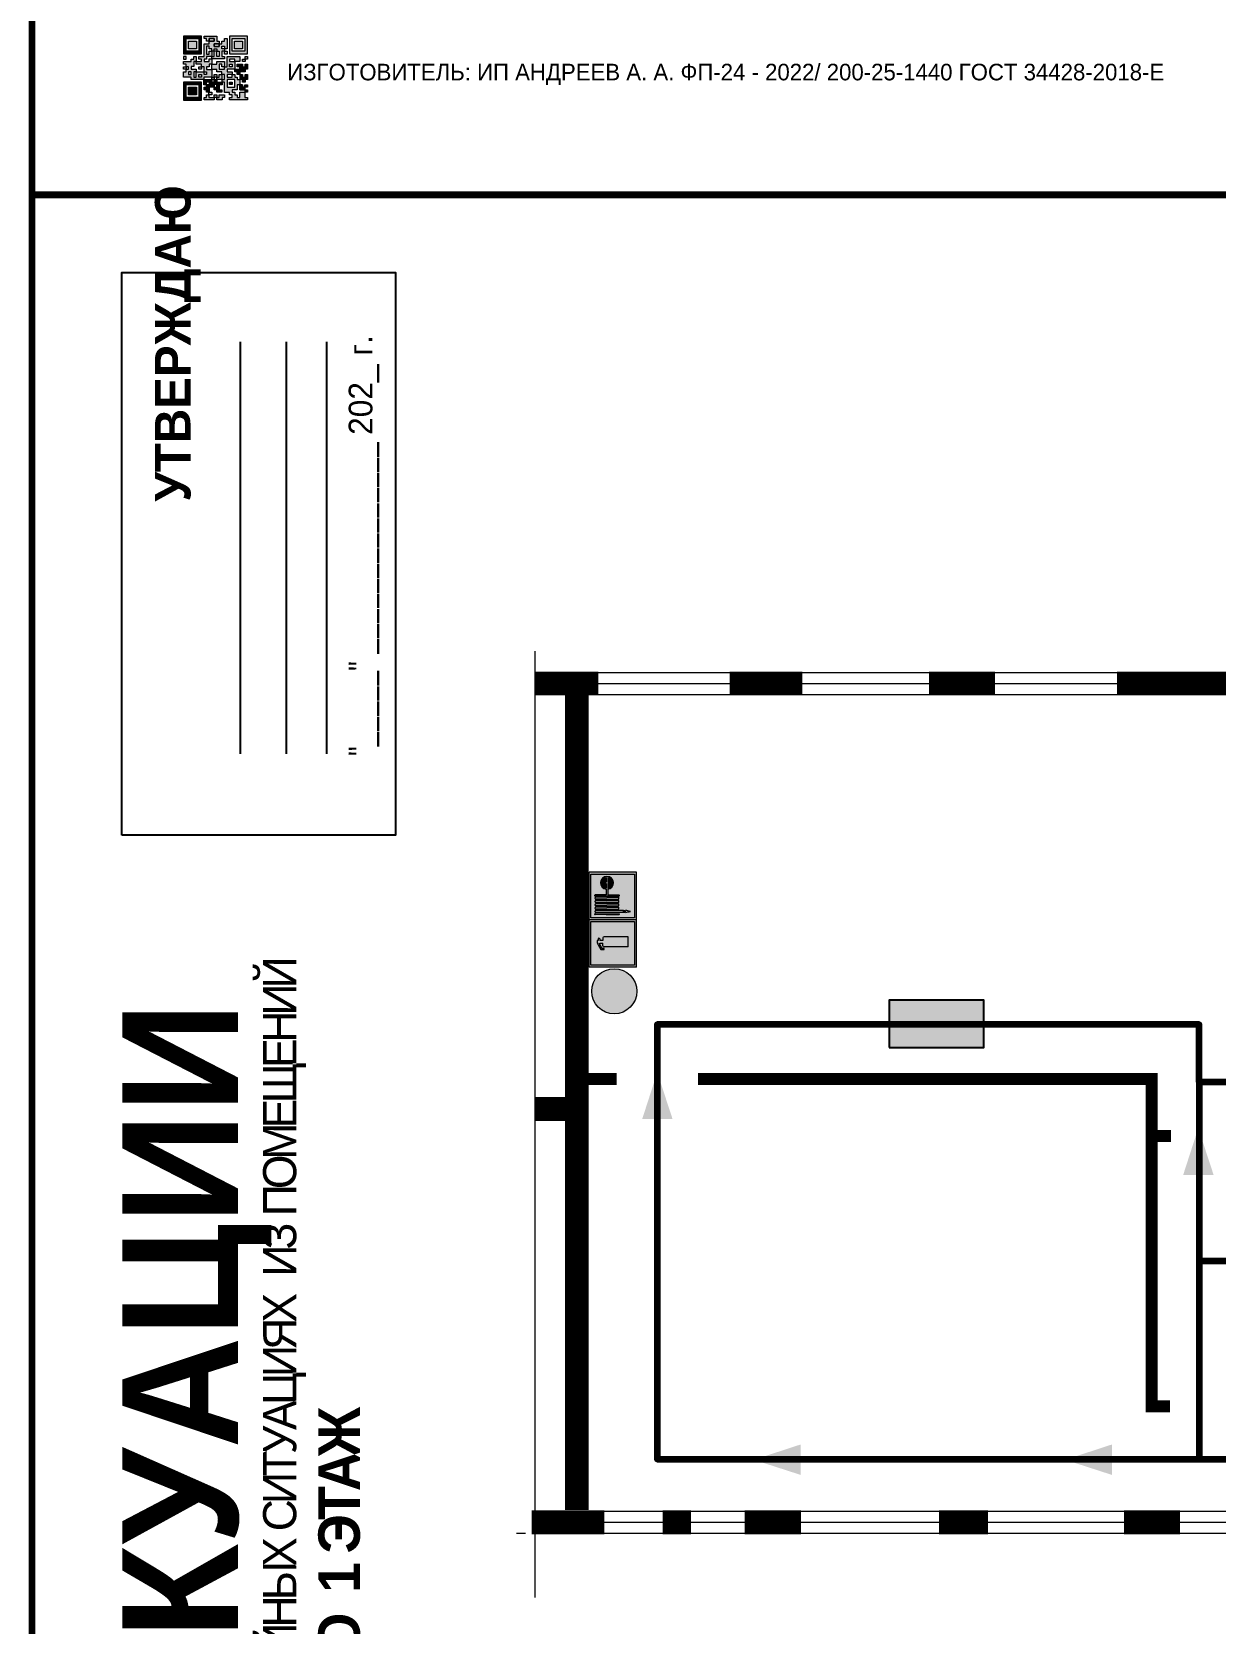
# Model space of a CAD drawing. Header units: millimetres. Extents: x 13114 to 67229, y 22859 to 38520.
# Drawn here: x 18857.9 to 19057.7, y 24824.1 to 25092.8 of the extents above; entities that cross this region are included whole.
import ezdxf

# ---------------------------------------------------------------- set-up
doc = ezdxf.new("R2010")
doc.units = ezdxf.units.MM
doc.layers.add('План_Штампы', color=7, linetype='Continuous')
doc.styles.add('обычный', font='arial.ttf')

# ---------------------------------------------------------------- blocks, each defined once
blk = doc.blocks.new('A$C32E8229D')
at = {"true_color": 0xffffff}
blk.add_hatch(color=7, dxfattribs=at).paths.add_polyline_path([(0, 0), (0, -8), (16, -8), (16, 0)])
h = blk.add_hatch(color=126)
h.paths.add_polyline_path([(0.2, -0.2), (15.8, -0.2), (15.8, -7.8), (0.2, -7.8)])
h.paths.add_polyline_path([(13.49, -2.05), (12.08, -2.05), (11.37, -2.63, 0.162397), (11.29, -2.84), (11.29, -3.63), (10.35, -3.63), (10.35, -4.05), (11.68, -4.05), (11.68, -3.48), (12.26, -4.28), (11.29, -5.1), (11.29, -6.78), (11.85, -6.78), (11.85, -5.44), (12.8, -4.64), (12.8, -5.94), (14.46, -5.94), (14.46, -5.39), (13.45, -5.39), (13.45, -3.97), (12.46, -2.59), (13.15, -2.59), (13.69, -3.34), (14.18, -3)], flags=16)
h.paths.add_polyline_path([(10.74, -1.82, 1), (11.8, -1.82, 1)], flags=16)
h.paths.add_polyline_path([(9.39, -3.59), (5.99, -3.59), (6.56, -3.03), (5.91, -3.03), (5.1, -3.83), (5.91, -4.64), (6.56, -4.64), (5.99, -4.09), (9.39, -4.09)], flags=16)
h.paths.add_polyline_path([(4.29, -1.08), (1.72, -1.08), (1.72, -6.6), (4.29, -6.6)], flags=16)
at = {"color": 126}
blk.add_lwpolyline([(16, -8), (0, -8), (0, 0), (16, 0)], close=True, dxfattribs=at)
blk = doc.blocks.new('A$C3AD82952')
at = {"true_color": 0xf5f5ff}
h = blk.add_hatch(color=7, dxfattribs=at)
h.dxf.hatch_style = 1
h.paths.add_polyline_path([(8.21, 8.73, 0.414214), (7.89, 9.05), (7.22, 9.05), (7.22, 9.92), (7.59, 9.92, 1), (7.57, 10.36), (7.22, 10.36), (7.22, 10.6), (6.43, 10.6), (6.43, 10.36), (6.01, 10.36), (4.74, 9.59), (4.74, 8.69), (4.98, 8.73), (4.98, 9.26), (6.12, 9.91), (6.43, 9.91), (6.43, 9.05), (5.76, 9.05, 0.414214), (5.44, 8.73), (5.44, 2.2), (8.21, 2.2)], flags=0)
h.paths.add_polyline_path([(12.8, 12.8), (0, 12.8), (0, 0), (12.8, 0)])
h.paths.add_polyline_path([(0.51, 12.29), (12.29, 12.29), (12.29, 0.51), (0.51, 0.51)], flags=16)
h.paths.add_polyline_path([(4.74, 9.59), (6.01, 10.36), (6.43, 10.36), (6.43, 10.6), (7.22, 10.6), (7.22, 10.36), (7.59, 10.36, -0.94586), (7.59, 9.92), (7.22, 9.92), (7.22, 9.05), (7.89, 9.05, -0.414214), (8.21, 8.73), (8.21, 2.2), (5.44, 2.2), (5.44, 8.73, -0.414214), (5.76, 9.05), (6.43, 9.05), (6.43, 9.91), (6.12, 9.91), (4.98, 9.26), (4.98, 8.73), (4.74, 8.69)], flags=0)
h = blk.add_hatch(color=242)
h.dxf.hatch_style = 1
h.paths.add_polyline_path([(12.29, 12.29), (0.51, 12.29), (0.51, 0.51), (12.29, 0.51)])
h.paths.add_polyline_path([(4.74, 8.69), (4.74, 9.59), (6.01, 10.36), (6.43, 10.36), (6.43, 10.6), (7.22, 10.6), (7.22, 10.36), (7.59, 10.36, -0.94586), (7.59, 9.92), (7.22, 9.92), (7.22, 9.05), (7.89, 9.05, -0.414214), (8.21, 8.73), (8.21, 2.2), (5.44, 2.2), (5.44, 8.73, -0.414214), (5.76, 9.05), (6.43, 9.05), (6.43, 9.91), (6.12, 9.91), (4.98, 9.26), (4.98, 8.73)], flags=16)
h = blk.add_hatch(color=7, dxfattribs=at)
h.dxf.hatch_style = 1
h.paths.add_polyline_path([(8.21, 8.73, 0.414214), (7.89, 9.05), (7.22, 9.05), (7.22, 9.92), (7.59, 9.92, 1), (7.57, 10.36), (7.22, 10.36), (7.22, 10.6), (6.43, 10.6), (6.43, 10.36), (6.01, 10.36), (4.74, 9.59), (4.74, 8.69), (4.98, 8.73), (4.98, 9.26), (6.12, 9.91), (6.43, 9.91), (6.43, 9.05), (5.76, 9.05, 0.414214), (5.44, 8.73), (5.44, 2.2), (8.21, 2.2)])
at = {"color": 242, "lineweight": 5}
for p, q in [((0, 0), (0, 12.8)), ((0, 12.8), (12.8, 12.8)), ((6.01, 10.36), (4.74, 9.59)), ((4.74, 9.59), (4.74, 8.69)), ((4.74, 8.69), (4.98, 8.73)), ((4.98, 9.26), (6.12, 9.91)), ((4.98, 8.73), (4.98, 9.26)), ((5.44, 2.2), (5.44, 8.73)), ((5.76, 9.05), (6.43, 9.05)), ((6.01, 10.36), (6.43, 10.36)), ((6.12, 9.91), (6.43, 9.91)), ((7.22, 10.6), (6.43, 10.6)), ((6.43, 10.6), (6.43, 10.36)), ((6.43, 9.91), (6.43, 9.05)), ((7.22, 10.36), (7.22, 10.6)), ((7.59, 10.36), (7.22, 10.36)), ((7.22, 9.05), (7.22, 9.92)), ((7.59, 9.92), (7.22, 9.92)), ((7.89, 9.05), (7.22, 9.05)), ((8.21, 2.2), (8.21, 8.73)), ((12.8, 0), (12.8, 12.8)), ((0, 0), (12.8, 0)), ((5.44, 2.2), (8.21, 2.2))]:
    blk.add_line(p, q, dxfattribs=at)
blk.add_lwpolyline([(0.51, 12.29), (12.29, 12.29), (12.29, 0.51), (0.51, 0.51)], close=True, dxfattribs=at)
for centre, radius, start, end in [((5.76, 8.73), 0.32, 90, 180), ((7.58, 10.14), 0.223, 273.1875, 86.8125), ((7.89, 8.73), 0.32, 0, 90)]:
    blk.add_arc(centre, radius, start, end, dxfattribs=at)
blk = doc.blocks.new('A$C37112FD5')
at = {"true_color": 0xf5f5ff}
h = blk.add_hatch(color=7, dxfattribs=at)
h.dxf.hatch_style = 1
h.paths.add_polyline_path([(12.8, -7.4), (0, -7.4), (0, -20.2), (12.8, -20.2)])
h.paths.add_polyline_path([(12.29, -7.91), (12.29, -19.69), (0.51, -19.69), (0.51, -7.91)], flags=16)
h.paths.add_polyline_path([(4.98, -9.04, -0.42597), (5.17, -9.22), (5.17, -12.25), (5.17, -15.29, -0.432244), (4.98, -15.47), (4.83, -15.47, -0.42597), (4.64, -15.29), (4.64, -12.25), (4.64, -9.22, -0.432244), (4.83, -9.04)], flags=0)
h.paths.add_polyline_path([(4.28, -9.22), (4.28, -12.25), (4.28, -15.29, -0.432244), (4.09, -15.47), (3.94, -15.47, -0.42597), (3.75, -15.29), (3.75, -12.25), (3.75, -9.22, -0.432244), (3.94, -9.04), (4.09, -9.04, -0.42597)], flags=0)
h.paths.add_polyline_path([(5.72, -9.04), (5.87, -9.04, -0.42597), (6.06, -9.22), (6.06, -12.25), (6.06, -15.29, -0.432244), (5.87, -15.47), (5.72, -15.47, -0.42597), (5.53, -15.29), (5.53, -12.25), (5.53, -9.22, -0.432244)], flags=0)
h.paths.add_polyline_path([(6.42, -8.9), (6.5, -8.9, -0.42597), (6.69, -9.08), (6.69, -12.03), (8.21, -12.03, -15.824349), (8.21, -12.47), (6.69, -12.47), (6.69, -15.42, -0.432244), (6.5, -15.6), (6.42, -15.6)], flags=0)
h.paths.add_polyline_path([(3.39, -9.22), (3.39, -12.25), (3.39, -15.29, -0.432244), (3.2, -15.47), (3.05, -15.47, -0.42597), (2.85, -15.29), (2.85, -12.25), (2.85, -9.22, -0.432244), (3.05, -9.04), (3.2, -9.04, -0.42597)], flags=0)
h.paths.add_polyline_path([(2.5, -9.22), (2.5, -16.71), (1.96, -16.71), (1.96, -9.22, -0.432244), (2.15, -9.04), (2.31, -9.04, -0.42597)], flags=0)
h.paths.add_polyline_path([(1.61, -8.9), (1.61, -15.6), (1.57, -15.6, -0.42597), (1.37, -15.42), (1.37, -12.03), (1.37, -9.09, -0.432244), (1.57, -8.9)], flags=0)
h.paths.add_polyline_path([(9.76, -10.81), (9.76, -12.03), (8.49, -12.03, -0.336371)], flags=0)
h.paths.add_polyline_path([(8.49, -12.47), (9.76, -12.47), (9.76, -13.7, -0.336371)], flags=0)
h.paths.add_polyline_path([(10.11, -10.81, -0.336371), (11.38, -12.03), (10.11, -12.03)], flags=0)
h.paths.add_polyline_path([(10.11, -12.47), (11.38, -12.47, -0.336371), (10.11, -13.7)], flags=0)
h.paths.add_polyline_path([(2.5, -16.84), (2.5, -17.05), (1.97, -17.05), (1.97, -16.84)], flags=0)
h.paths.add_polyline_path([(2.5, -17.24, -0.033778), (2.24, -18.6, -0.033778), (1.97, -17.24)], flags=0)
h = blk.add_hatch(color=242)
h.dxf.hatch_style = 1
h.paths.add_polyline_path([(12.29, -7.91), (0.51, -7.91), (0.51, -19.69), (12.29, -19.69)])
h.paths.add_polyline_path([(6.42, -15.6), (6.42, -8.9), (6.5, -8.9, -0.42597), (6.69, -9.08), (6.69, -12.03), (8.21, -12.03, -15.824349), (8.21, -12.47), (6.69, -12.47), (6.69, -15.42, -0.432244), (6.5, -15.6)], flags=16)
h.paths.add_polyline_path([(5.87, -15.47), (5.72, -15.47, -0.42597), (5.53, -15.29), (5.53, -12.25), (5.53, -9.22, -0.432244), (5.72, -9.04), (5.87, -9.04, -0.42597), (6.06, -9.22), (6.06, -12.25), (6.06, -15.29, -0.432244)], flags=16)
h.paths.add_polyline_path([(4.98, -15.47), (4.83, -15.47, -0.42597), (4.64, -15.29), (4.64, -12.25), (4.64, -9.22, -0.432244), (4.83, -9.04), (4.98, -9.04, -0.42597), (5.17, -9.22), (5.17, -12.25), (5.17, -15.29, -0.432244)], flags=16)
h.paths.add_polyline_path([(4.09, -15.47), (3.94, -15.47, -0.42597), (3.75, -15.29), (3.75, -12.25), (3.75, -9.22, -0.432244), (3.94, -9.04), (4.09, -9.04, -0.42597), (4.28, -9.22), (4.28, -12.25), (4.28, -15.29, -0.432244)], flags=16)
h.paths.add_polyline_path([(3.2, -15.47), (3.05, -15.47, -0.42597), (2.85, -15.29), (2.85, -12.25), (2.85, -9.22, -0.432244), (3.05, -9.04), (3.2, -9.04, -0.42597), (3.39, -9.22), (3.39, -12.25), (3.39, -15.29, -0.432244)], flags=16)
h.paths.add_polyline_path([(2.5, -17.05), (1.97, -17.05), (1.97, -16.84), (2.5, -16.84)], flags=16)
h.paths.add_polyline_path([(2.5, -17.24, -0.033778), (2.24, -18.6, -0.033778), (1.97, -17.24)], flags=16)
h.paths.add_polyline_path([(2.5, -16.71), (1.96, -16.71), (1.96, -9.22, -0.432244), (2.15, -9.04), (2.31, -9.04, -0.42597), (2.5, -9.22)], flags=16)
h.paths.add_polyline_path([(1.61, -15.6), (1.57, -15.6, -0.42597), (1.37, -15.42), (1.37, -12.03), (1.37, -9.09, -0.432244), (1.57, -8.9), (1.61, -8.9)], flags=16)
h.paths.add_polyline_path([(8.49, -12.47), (9.76, -12.47), (9.76, -13.7, -0.336371)], flags=0)
h.paths.add_polyline_path([(10.11, -13.7), (10.11, -12.47), (11.38, -12.47, -0.336371)], flags=0)
h.paths.add_polyline_path([(8.49, -12.03, -0.336371), (9.76, -10.81), (9.76, -12.03)], flags=0)
h.paths.add_polyline_path([(10.11, -12.03), (10.11, -10.81, -0.336371), (11.38, -12.03)], flags=0)
h = blk.add_hatch(color=7, dxfattribs=at)
h.dxf.hatch_style = 1
h.paths.add_polyline_path([(1.61, -8.9), (1.57, -8.9, 0.432244), (1.37, -9.09), (1.37, -12.03), (1.37, -15.42, 0.42597), (1.57, -15.6), (1.61, -15.6)])
h.paths.add_polyline_path([(2.5, -9.22, 0.42597), (2.31, -9.04), (2.15, -9.04, 0.432244), (1.96, -9.22), (1.96, -16.71), (2.5, -16.71)])
h.paths.add_polyline_path([(2.5, -16.84), (1.97, -16.84), (1.97, -17.05), (2.5, -17.05)])
h.paths.add_polyline_path([(2.5, -17.24), (1.97, -17.24, 0.033778), (2.24, -18.6, 0.033778)])
h.paths.add_polyline_path([(3.39, -12.25), (3.39, -9.22, 0.42597), (3.2, -9.04), (3.05, -9.04, 0.432244), (2.85, -9.22), (2.85, -12.25), (2.85, -15.29, 0.42597), (3.05, -15.47), (3.2, -15.47, 0.432244), (3.39, -15.29)])
h.paths.add_polyline_path([(4.28, -12.25), (4.28, -9.22, 0.42597), (4.09, -9.04), (3.94, -9.04, 0.432244), (3.75, -9.22), (3.75, -12.25), (3.75, -15.29, 0.42597), (3.94, -15.47), (4.09, -15.47, 0.432244), (4.28, -15.29)])
h.paths.add_polyline_path([(5.17, -12.25), (5.17, -9.22, 0.42597), (4.98, -9.04), (4.83, -9.04, 0.432244), (4.64, -9.22), (4.64, -12.25), (4.64, -15.29, 0.42597), (4.83, -15.47), (4.98, -15.47, 0.432244), (5.17, -15.29)])
h.paths.add_polyline_path([(6.06, -12.25), (6.06, -9.22, 0.42597), (5.87, -9.04), (5.72, -9.04, 0.432244), (5.53, -9.22), (5.53, -12.25), (5.53, -15.29, 0.42597), (5.72, -15.47), (5.87, -15.47, 0.432244), (6.06, -15.29)])
h.paths.add_polyline_path([(6.69, -12.47), (8.21, -12.47, 15.824349), (8.21, -12.03), (6.69, -12.03), (6.69, -9.08, 0.42597), (6.5, -8.9), (6.42, -8.9), (6.42, -15.6), (6.5, -15.6, 0.432244), (6.69, -15.42)])
h.paths.add_polyline_path([(8.49, -12.47), (9.76, -12.47), (9.76, -13.7, -0.336371)], flags=16)
h.paths.add_polyline_path([(8.49, -12.03, -0.336371), (9.76, -10.81), (9.76, -12.03)], flags=16)
h.paths.add_polyline_path([(10.11, -12.47), (11.38, -12.47, -0.336371), (10.11, -13.7)], flags=16)
h.paths.add_polyline_path([(10.11, -12.03), (10.11, -10.81, -0.336371), (11.38, -12.03)], flags=16)
h = blk.add_hatch(color=242)
h.dxf.hatch_style = 1
h.paths.add_polyline_path([(9.76, -10.81, 0.336371), (8.49, -12.03), (9.76, -12.03)])
h.paths.add_polyline_path([(10.11, -10.81), (10.11, -12.03), (11.38, -12.03, 0.336371)])
h.paths.add_polyline_path([(11.38, -12.47), (10.11, -12.47), (10.11, -13.7, 0.336371)])
h.paths.add_polyline_path([(9.76, -12.47), (8.49, -12.47, 0.336371), (9.76, -13.7)])
at = {"color": 242, "lineweight": 5}
for p, q in [((0, -20.2), (0, -7.4)), ((0, -7.4), (12.8, -7.4)), ((12.8, -20.2), (12.8, -7.4)), ((1.37, -12.03), (1.37, -9.08)), ((1.37, -12.03), (1.37, -15.42)), ((1.57, -8.9), (1.61, -8.9)), ((1.61, -8.9), (1.61, -15.6)), ((1.96, -16.71), (1.96, -9.22)), ((2.15, -9.04), (2.31, -9.04)), ((2.5, -16.71), (2.5, -9.22)), ((2.85, -12.25), (2.85, -9.22)), ((2.85, -12.25), (2.85, -15.29)), ((3.05, -9.04), (3.2, -9.04)), ((3.39, -12.25), (3.39, -9.22)), ((3.39, -12.25), (3.39, -15.29)), ((3.75, -12.25), (3.75, -9.22)), ((3.75, -12.25), (3.75, -15.29)), ((3.94, -9.04), (4.09, -9.04)), ((4.28, -12.25), (4.28, -9.22)), ((4.28, -12.25), (4.28, -15.29)), ((4.64, -12.25), (4.64, -9.22)), ((4.64, -12.25), (4.64, -15.29)), ((4.83, -9.04), (4.98, -9.04)), ((5.17, -12.25), (5.17, -9.22)), ((5.17, -12.25), (5.17, -15.29)), ((5.53, -12.25), (5.53, -9.22)), ((5.53, -12.25), (5.53, -15.29)), ((5.72, -9.04), (5.87, -9.04)), ((6.06, -12.25), (6.06, -9.22)), ((6.06, -12.25), (6.06, -15.29)), ((6.42, -8.9), (6.42, -15.6)), ((6.5, -8.9), (6.42, -8.9)), ((6.69, -12.03), (6.69, -9.08)), ((8.21, -12.03), (6.69, -12.03)), ((8.21, -12.47), (6.69, -12.47)), ((6.69, -12.47), (6.69, -15.42)), ((9.76, -12.03), (8.49, -12.03)), ((9.76, -12.47), (8.49, -12.47)), ((9.76, -10.81), (9.76, -12.03)), ((9.76, -12.47), (9.76, -13.7)), ((10.11, -10.81), (10.11, -12.03)), ((11.38, -12.03), (10.11, -12.03)), ((11.38, -12.47), (10.11, -12.47)), ((10.11, -12.47), (10.11, -13.7)), ((1.57, -15.6), (1.61, -15.6)), ((1.96, -16.71), (2.5, -16.71)), ((1.97, -16.84), (2.5, -16.84)), ((1.97, -17.05), (1.97, -16.84)), ((2.5, -17.05), (1.97, -17.05)), ((2.5, -16.84), (2.5, -17.05)), ((3.05, -15.47), (3.2, -15.47)), ((3.94, -15.47), (4.09, -15.47)), ((4.83, -15.47), (4.98, -15.47)), ((5.72, -15.47), (5.87, -15.47)), ((6.42, -15.6), (6.5, -15.6)), ((0, -20.2), (12.8, -20.2)), ((1.97, -17.24), (2.5, -17.24))]:
    blk.add_line(p, q, dxfattribs=at)
blk.add_lwpolyline([(0.51, -7.91), (12.29, -7.91), (12.29, -19.69), (0.51, -19.69)], close=True, dxfattribs=at)
for centre, radius, start, end in [((1.56, -9.09), 0.182, 87.1027, 180.6071), ((2.15, -9.22), 0.182, 87.1027, 180.6071), ((2.32, -9.22), 0.182, 359.3929, 92.8973), ((3.04, -9.22), 0.182, 87.1027, 180.6071), ((3.21, -9.22), 0.182, 359.3929, 92.8973), ((3.93, -9.22), 0.182, 87.1027, 180.6071), ((4.1, -9.22), 0.182, 359.3929, 92.8973), ((4.82, -9.22), 0.182, 87.1027, 180.6071), ((4.99, -9.22), 0.182, 359.3929, 92.8973), ((5.71, -9.22), 0.182, 87.1027, 180.6071), ((5.88, -9.22), 0.182, 359.3929, 92.8973), ((6.51, -9.09), 0.182, 359.3929, 92.8973), ((9.93, -12.25), 1.74, 187.2319, 172.7681), ((9.93, -12.25), 1.46, 96.9927, 171.3585), ((9.93, -12.25), 1.46, 188.6415, 263.0073), ((9.93, -12.25), 1.46, 8.6415, 83.0073), ((9.93, -12.25), 1.46, 276.9927, 351.3585), ((1.56, -15.42), 0.182, 179.3929, 272.8973), ((3.04, -15.29), 0.182, 179.3929, 272.8973), ((3.21, -15.29), 0.182, 267.1027, 0.6071), ((3.93, -15.29), 0.182, 179.3929, 272.8973), ((4.1, -15.29), 0.182, 267.1027, 0.6071), ((4.82, -15.29), 0.182, 179.3929, 272.8973), ((4.99, -15.29), 0.182, 267.1027, 0.6071), ((5.71, -15.29), 0.182, 179.3929, 272.8973), ((5.88, -15.29), 0.182, 267.1027, 0.6071), ((6.51, -15.42), 0.182, 267.1027, 0.6071), ((12.17, -15.98), 10.27, 187.041, 194.7793), ((-7.7, -15.98), 10.27, 345.2207, 352.959)]:
    blk.add_arc(centre, radius, start, end, dxfattribs=at)
blk = doc.blocks.new('A$C7B8C2D5B')
at = {"lineweight": 0}
h = blk.add_hatch(color=5, dxfattribs=at)
h.dxf.hatch_style = 1
h.paths.add_polyline_path([(1.4, -3.02, 1), (-2.11, -3.02, 1)])
at = {"color": 5, "lineweight": 0}
blk.add_circle((-0.36, -3.02), 1.75, dxfattribs=at)
blk = doc.blocks.new('QR')
at = {"lineweight": 0}
h = blk.add_hatch(color=256, dxfattribs=at)
h.dxf.hatch_style = 1
h.paths.add_polyline_path([(9241.16, 2687.38), (9242.01, 2687.38), (9242.01, 2687.83), (9241.59, 2687.83), (9241.59, 2688.68), (9239.45, 2688.68), (9239.45, 2688.25), (9239.86, 2688.25), (9239.86, 2687.83), (9240.29, 2687.83), (9240.29, 2688.25), (9241.16, 2688.25), (9241.16, 2687.83), (9240.29, 2687.83), (9240.29, 2687.38), (9239.45, 2687.38), (9239.45, 2685.22), (9238.57, 2685.22), (9238.57, 2684.8), (9239.02, 2684.8), (9239.02, 2684.37), (9238.13, 2684.37), (9238.13, 2683.92), (9239.02, 2683.92), (9239.02, 2683.5), (9239.44, 2683.5), (9239.44, 2682.64), (9239.87, 2682.64), (9239.87, 2682.18), (9239.44, 2682.18), (9239.44, 2682.64), (9238.13, 2682.64), (9238.13, 2681.76), (9237.71, 2681.76), (9237.71, 2682.64), (9238.13, 2682.64), (9238.13, 2683.07), (9237.27, 2683.07), (9237.27, 2683.51), (9237.71, 2683.51), (9237.71, 2684.37), (9238.13, 2684.37), (9238.13, 2685.22), (9237.71, 2685.22), (9237.71, 2684.8), (9237.28, 2684.8), (9237.28, 2684.38), (9235.98, 2684.38), (9235.98, 2683.92), (9236.4, 2683.92), (9236.4, 2683.49), (9236.84, 2683.49), (9236.84, 2683.07), (9236.4, 2683.07), (9236.4, 2682.64), (9235.98, 2682.64), (9235.98, 2681.76), (9237.29, 2681.76), (9237.29, 2681.33), (9239.43, 2681.33), (9239.43, 2681.76), (9240.74, 2681.76), (9240.74, 2683.05), (9239.87, 2683.05), (9239.87, 2683.5), (9240.29, 2683.5), (9240.29, 2683.91), (9240.74, 2683.91), (9240.74, 2684.81), (9240.29, 2684.81), (9240.29, 2684.79), (9240.29, 2684.37), (9239.45, 2684.37), (9239.45, 2684.8), (9239.87, 2684.8), (9239.87, 2685.21), (9240.74, 2685.21), (9240.74, 2686.1), (9240.29, 2686.1), (9240.29, 2685.64), (9239.86, 2685.64), (9239.86, 2686.95), (9240.29, 2686.95), (9240.29, 2686.52), (9240.74, 2686.52), (9240.74, 2686.1), (9241.16, 2686.1), (9241.16, 2686.53), (9241.59, 2686.53), (9241.59, 2686.1), (9242.02, 2686.1), (9242.02, 2685.21), (9241.59, 2685.21), (9241.59, 2686.1), (9241.16, 2686.1), (9241.16, 2685.21), (9240.74, 2685.21), (9240.74, 2684.81), (9242.89, 2684.81), (9242.89, 2685.22), (9242.47, 2685.22), (9242.47, 2686.11), (9242.89, 2686.11), (9242.89, 2686.52), (9242.46, 2686.52), (9242.46, 2686.95), (9242.89, 2686.95), (9242.89, 2686.52), (9243.32, 2686.52), (9243.32, 2688.26), (9242.9, 2688.26), (9242.9, 2687.83), (9242.47, 2687.83), (9242.47, 2687.38), (9242.01, 2687.38), (9242.01, 2686.94), (9241.16, 2686.94)])
h.paths.add_polyline_path([(9239.02, 2682.18), (9239.02, 2681.76), (9238.54, 2681.76), (9238.54, 2682.18)], flags=16)
h.paths.add_polyline_path([(9237.27, 2682.65), (9237.27, 2682.19), (9236.83, 2682.19), (9236.83, 2682.65)], flags=16)
h = blk.add_hatch(color=256, dxfattribs=at)
h.dxf.hatch_style = 1
h.paths.add_polyline_path([(9238.15, 2687.83), (9236.83, 2687.83), (9236.83, 2686.52), (9238.15, 2686.52)], flags=0)
h.paths.add_polyline_path([(9239.01, 2685.65), (9239.01, 2688.68), (9235.98, 2688.68), (9235.98, 2685.65)])
h.paths.add_polyline_path([(9236.41, 2686.1), (9236.41, 2688.26), (9238.56, 2688.26), (9238.56, 2686.1)], flags=16)
h.paths.add_polyline_path([(9236.83, 2686.52), (9236.83, 2687.83), (9238.15, 2687.83), (9238.15, 2686.52)], flags=0)
h = blk.add_hatch(color=256, dxfattribs=at)
h.dxf.hatch_style = 1
h.paths.add_polyline_path([(9238.15, 2686.52), (9238.15, 2687.83), (9236.83, 2687.83), (9236.83, 2686.52)])
h.paths.add_polyline_path([(9245.91, 2686.52), (9245.91, 2687.83), (9244.59, 2687.83), (9244.59, 2686.52)], flags=0)
h.paths.add_polyline_path([(9246.77, 2685.65), (9246.77, 2688.68), (9243.74, 2688.68), (9243.74, 2685.65)])
h.paths.add_polyline_path([(9244.17, 2686.1), (9244.17, 2688.26), (9246.32, 2688.26), (9246.32, 2686.1)], flags=16)
h.paths.add_polyline_path([(9244.59, 2686.52), (9244.59, 2687.83), (9245.91, 2687.83), (9245.91, 2686.52)], flags=0)
h = blk.add_hatch(color=256, dxfattribs=at)
h.dxf.hatch_style = 1
h.paths.add_polyline_path([(9240.75, 2681.76), (9240.75, 2681.35), (9241.17, 2681.35), (9241.17, 2681.76)])
h.paths.add_polyline_path([(9241.6, 2682.18), (9241.17, 2682.18), (9241.17, 2681.76), (9241.6, 2681.76)])
h.paths.add_polyline_path([(9242.47, 2681.34), (9242.47, 2682.19), (9242.02, 2682.19), (9242.02, 2681.76), (9241.6, 2681.76), (9241.6, 2681.34)])
h.paths.add_polyline_path([(9239.87, 2678.3), (9239.44, 2678.3), (9239.44, 2677.89), (9241.17, 2677.89), (9241.17, 2678.3), (9240.28, 2678.3), (9240.28, 2678.73), (9239.87, 2678.73)])
h.paths.add_polyline_path([(9240.75, 2678.73), (9240.75, 2679.19), (9240.28, 2679.19), (9240.28, 2678.73)])
h.paths.add_polyline_path([(9241.6, 2678.73), (9241.17, 2678.73), (9241.17, 2678.3), (9241.6, 2678.3)])
h.paths.add_polyline_path([(9242.02, 2678.3), (9241.6, 2678.3), (9241.6, 2677.89), (9242.48, 2677.89), (9242.48, 2678.31), (9242.9, 2678.31), (9242.9, 2678.73), (9242.02, 2678.73)])
h.paths.add_polyline_path([(9246.36, 2684.37), (9246.36, 2684.79), (9245.93, 2684.79), (9245.93, 2684.37)])
h.paths.add_polyline_path([(9246.78, 2685.2), (9246.36, 2685.2), (9246.36, 2684.79), (9246.78, 2684.79)])
h.paths.add_polyline_path([(9245.91, 2687.83), (9244.59, 2687.83), (9244.59, 2686.52), (9245.91, 2686.52)])
h = blk.add_hatch(color=256, dxfattribs=at)
h.dxf.hatch_style = 1
h.paths.add_polyline_path([(9243.32, 2686.11), (9242.89, 2686.11), (9242.89, 2685.64), (9243.32, 2685.64)])
h.paths.add_polyline_path([(9239.02, 2683.07), (9239.02, 2683.5), (9238.56, 2683.5), (9238.56, 2683.07)])
h.paths.add_polyline_path([(9236.4, 2684.8), (9236.4, 2685.22), (9235.98, 2685.22), (9235.98, 2684.8)])
h.paths.add_polyline_path([(9236.4, 2683.07), (9236.4, 2683.49), (9235.98, 2683.49), (9235.98, 2683.07)])
h = blk.add_hatch(color=256, dxfattribs=at)
h.dxf.hatch_style = 1
h.paths.add_polyline_path([(9243.32, 2682.64), (9243.32, 2683.07), (9244.62, 2683.07), (9244.62, 2684.37), (9243.74, 2684.37), (9243.74, 2684.8), (9244.62, 2684.8), (9244.62, 2684.37), (9245.48, 2684.37), (9245.48, 2685.22), (9243.32, 2685.22), (9243.32, 2683.5), (9242.89, 2683.5), (9242.89, 2683.06), (9242.01, 2683.06), (9242.01, 2683.91), (9242.47, 2683.91), (9242.47, 2683.5), (9242.89, 2683.5), (9242.89, 2684.38), (9241.59, 2684.38), (9241.59, 2683.91), (9240.74, 2683.91), (9240.74, 2683.05), (9241.59, 2683.05), (9241.59, 2682.64), (9242.47, 2682.64), (9242.47, 2682.19), (9242.91, 2682.19), (9242.91, 2681.34), (9242.48, 2681.34), (9242.48, 2680.91), (9242.91, 2680.91), (9242.91, 2679.17), (9243.75, 2679.17), (9243.75, 2678.73), (9244.2, 2678.73), (9244.2, 2678.3), (9243.75, 2678.3), (9243.75, 2677.88), (9246.78, 2677.88), (9246.78, 2678.3), (9246.35, 2678.3), (9246.35, 2679.19), (9245.48, 2679.19), (9245.48, 2678.31), (9245.05, 2678.31), (9245.05, 2678.73), (9244.62, 2678.73), (9244.62, 2679.19), (9244.2, 2679.19), (9244.2, 2679.61), (9245.05, 2679.61), (9245.05, 2680.46), (9245.48, 2680.46), (9245.48, 2681.34), (9245.04, 2681.34), (9245.04, 2681.76), (9244.63, 2681.76), (9244.63, 2682.19), (9244.21, 2682.19), (9244.21, 2681.76), (9243.32, 2681.76), (9243.32, 2682.19), (9244.21, 2682.19), (9244.21, 2682.64)])
h.paths.add_polyline_path([(9243.75, 2683.49), (9243.75, 2683.92), (9244.21, 2683.92), (9244.21, 2683.49)], flags=16)
h.paths.add_polyline_path([(9243.32, 2681.34), (9244.63, 2681.34), (9244.63, 2680.04), (9243.32, 2680.04)], flags=16)
h.paths.add_polyline_path([(9243.76, 2680.89), (9244.18, 2680.89), (9244.18, 2680.48), (9243.76, 2680.48)], flags=0)
h = blk.add_hatch(color=256, dxfattribs=at)
h.dxf.hatch_style = 1
h.paths.add_polyline_path([(9246.36, 2683.07), (9246.78, 2683.07), (9246.78, 2683.92), (9246.36, 2683.92), (9246.36, 2683.49), (9245.92, 2683.49), (9245.92, 2683.92), (9245.06, 2683.92), (9245.06, 2683.49), (9245.48, 2683.49), (9245.48, 2683.07), (9244.62, 2683.07), (9244.62, 2682.65), (9245.05, 2682.65), (9245.05, 2682.18), (9245.48, 2682.18), (9245.48, 2682.65), (9246.36, 2682.65)])
h.paths.add_polyline_path([(9246.78, 2682.18), (9246.36, 2682.18), (9246.36, 2681.75), (9245.92, 2681.75), (9245.92, 2682.18), (9245.48, 2682.18), (9245.48, 2681.34), (9245.48, 2681.34), (9245.94, 2681.34), (9245.94, 2680.91), (9246.36, 2680.91), (9246.36, 2681.34), (9246.78, 2681.34)])
h = blk.add_hatch(color=256, dxfattribs=at)
h.dxf.hatch_style = 1
h.paths.add_polyline_path([(9235.98, 2680.9), (9235.98, 2677.86), (9239.02, 2677.86), (9239.02, 2680.9)])
h.paths.add_polyline_path([(9238.57, 2680.48), (9238.57, 2678.32), (9236.41, 2678.32), (9236.41, 2680.48)], flags=16)
h.paths.add_polyline_path([(9238.15, 2680.05), (9238.15, 2678.74), (9236.83, 2678.74), (9236.83, 2680.05)], flags=0)
h = blk.add_hatch(color=256, dxfattribs=at)
h.dxf.hatch_style = 1
h.paths.add_polyline_path([(9238.15, 2680.05), (9236.83, 2680.05), (9236.83, 2678.74), (9238.15, 2678.74)])
h = blk.add_hatch(color=256, dxfattribs=at)
h.dxf.hatch_style = 1
h.paths.add_polyline_path([(9242.02, 2680.46), (9242.48, 2680.46), (9242.48, 2680.91), (9241.58, 2680.91), (9241.58, 2681.35), (9241.17, 2681.35), (9241.17, 2680.91), (9240.75, 2680.91), (9240.75, 2681.33), (9239.43, 2681.33), (9239.43, 2680.46), (9239.86, 2680.46), (9239.86, 2680.92), (9240.3, 2680.92), (9240.3, 2680.46), (9239.86, 2680.46), (9239.86, 2680.04), (9239.44, 2680.04), (9239.44, 2679.62), (9239.86, 2679.62), (9239.86, 2679.19), (9240.29, 2679.19), (9240.29, 2680.03), (9241.18, 2680.03), (9241.18, 2680.47), (9241.6, 2680.47), (9241.6, 2680.03), (9241.18, 2680.03), (9241.18, 2679.61), (9241.6, 2679.61), (9241.6, 2679.19), (9242.47, 2679.19), (9242.47, 2679.6), (9242.02, 2679.6)])
h = blk.add_hatch(color=256, dxfattribs=at)
h.dxf.hatch_style = 1
h.paths.add_polyline_path([(9244.18, 2680.48), (9244.18, 2680.89), (9243.76, 2680.89), (9243.76, 2680.48)])
h = blk.add_hatch(color=256, dxfattribs=at)
h.dxf.hatch_style = 1
h.paths.add_polyline_path([(9245.93, 2680.04), (9245.93, 2680.46), (9245.48, 2680.46), (9245.48, 2679.62), (9246.35, 2679.62), (9246.35, 2680.04)])
h.paths.add_polyline_path([(9246.78, 2680.04), (9246.78, 2680.46), (9246.35, 2680.46), (9246.35, 2680.04)])
h.paths.add_polyline_path([(9246.78, 2679.18), (9246.78, 2679.62), (9246.35, 2679.62), (9246.35, 2679.18)])
for points in [[(9237.71, 2685.22), (9238.13, 2685.22), (9238.13, 2684.37), (9237.71, 2684.37), (9237.71, 2683.51), (9237.27, 2683.51), (9237.27, 2683.07), (9238.13, 2683.07), (9238.13, 2682.64), (9237.71, 2682.64), (9237.71, 2681.76), (9238.13, 2681.76), (9238.13, 2682.64), (9239.44, 2682.64), (9239.44, 2683.5), (9239.02, 2683.5), (9239.02, 2683.07), (9238.56, 2683.07), (9238.56, 2683.5), (9239.02, 2683.5), (9239.02, 2683.92), (9238.13, 2683.92), (9238.13, 2684.37), (9239.02, 2684.37), (9239.02, 2684.8), (9238.57, 2684.8), (9238.57, 2685.22), (9239.45, 2685.22), (9239.45, 2687.38), (9240.29, 2687.38), (9240.29, 2687.83), (9239.86, 2687.83), (9239.86, 2688.25), (9239.45, 2688.25), (9239.45, 2688.68), (9241.59, 2688.68), (9241.59, 2687.83), (9242.01, 2687.83), (9242.01, 2687.38), (9242.47, 2687.38), (9242.47, 2687.83), (9242.9, 2687.83), (9242.9, 2688.26), (9243.32, 2688.26), (9243.32, 2686.52), (9242.89, 2686.52), (9242.89, 2686.11), (9243.32, 2686.11), (9243.32, 2685.64), (9242.89, 2685.64), (9242.89, 2686.11), (9242.47, 2686.11), (9242.47, 2685.22), (9242.89, 2685.22), (9242.89, 2684.81), (9240.74, 2684.81), (9240.74, 2683.91), (9241.59, 2683.91), (9241.59, 2684.38), (9242.89, 2684.38), (9242.89, 2683.5), (9242.47, 2683.5), (9242.47, 2683.91), (9242.01, 2683.91), (9242.01, 2683.06), (9242.89, 2683.06), (9242.89, 2683.5), (9243.32, 2683.5), (9243.32, 2685.22), (9245.48, 2685.22), (9245.48, 2684.37), (9244.62, 2684.37), (9244.62, 2683.07), (9245.48, 2683.07), (9245.48, 2683.49), (9245.06, 2683.49), (9245.06, 2683.92), (9245.92, 2683.92), (9245.92, 2683.49), (9246.36, 2683.49), (9246.36, 2683.92), (9246.78, 2683.92), (9246.78, 2683.07), (9246.36, 2683.07), (9246.36, 2682.65), (9245.48, 2682.65), (9245.48, 2682.18), (9245.92, 2682.18), (9245.92, 2681.75), (9246.36, 2681.75), (9246.36, 2682.18), (9246.78, 2682.18), (9246.78, 2681.34), (9246.36, 2681.34), (9246.36, 2680.91), (9245.94, 2680.91), (9245.94, 2681.34), (9245.48, 2681.34), (9245.48, 2680.46), (9245.93, 2680.46), (9245.93, 2680.04), (9246.35, 2680.04), (9246.35, 2680.46), (9246.78, 2680.46), (9246.78, 2680.04), (9246.78, 2680.04), (9246.35, 2680.04), (9246.35, 2679.62), (9246.78, 2679.62), (9246.78, 2679.18), (9246.35, 2679.18), (9246.35, 2678.3), (9246.78, 2678.3), (9246.78, 2677.88), (9243.75, 2677.88), (9243.75, 2678.3), (9244.2, 2678.3), (9244.2, 2678.73), (9243.75, 2678.73), (9243.75, 2679.17), (9242.91, 2679.17), (9242.91, 2680.91), (9242.48, 2680.91), (9242.48, 2680.46), (9242.02, 2680.46), (9242.02, 2679.6), (9242.47, 2679.6), (9242.47, 2679.19), (9241.6, 2679.19), (9241.6, 2679.61), (9241.18, 2679.61), (9241.18, 2680.03), (9240.29, 2680.03), (9240.29, 2679.19), (9240.75, 2679.19), (9240.75, 2678.73), (9240.28, 2678.73), (9240.28, 2678.3), (9241.17, 2678.3), (9241.17, 2678.73), (9241.6, 2678.73), (9241.6, 2678.3), (9242.02, 2678.3), (9242.02, 2678.73), (9242.9, 2678.73), (9242.9, 2678.31), (9242.48, 2678.31), (9242.48, 2677.89), (9241.6, 2677.89), (9241.6, 2678.3), (9241.17, 2678.3), (9241.17, 2677.89), (9239.44, 2677.89), (9239.44, 2678.3), (9239.87, 2678.3), (9239.87, 2678.73), (9240.28, 2678.73), (9240.28, 2679.19), (9240.29, 2679.19), (9239.86, 2679.19), (9239.86, 2679.62), (9239.44, 2679.62), (9239.44, 2680.04), (9239.86, 2680.04), (9239.86, 2680.46), (9239.43, 2680.46), (9239.43, 2681.33), (9237.29, 2681.33), (9237.29, 2681.76), (9235.98, 2681.76), (9235.98, 2682.64), (9236.4, 2682.64), (9236.4, 2683.07), (9235.98, 2683.07), (9235.98, 2683.49), (9236.4, 2683.49), (9236.4, 2683.92), (9235.98, 2683.92), (9235.98, 2684.38), (9237.28, 2684.38), (9237.28, 2684.8), (9237.71, 2684.8), (9237.71, 2685.22), (9237.92, 2685.22)], [(9240.74, 2686.1), (9240.74, 2686.52), (9240.29, 2686.52), (9240.29, 2686.95), (9239.86, 2686.95), (9239.86, 2685.64), (9240.29, 2685.64), (9240.29, 2686.1), (9240.74, 2686.1), (9240.74, 2686.52)], [(9240.74, 2685.21), (9239.87, 2685.21), (9239.87, 2684.8), (9239.45, 2684.8), (9239.45, 2684.37), (9240.29, 2684.37), (9240.29, 2684.79), (9240.29, 2684.81), (9240.74, 2684.81), (9240.74, 2685.21), (9239.87, 2685.21)], [(9244.62, 2684.37), (9244.62, 2684.8), (9243.74, 2684.8), (9243.74, 2684.37), (9244.62, 2684.37)], [(9240.74, 2683.05), (9240.74, 2681.76), (9239.43, 2681.76), (9239.43, 2681.33), (9240.75, 2681.33), (9240.75, 2681.35), (9240.75, 2680.91), (9241.17, 2680.91), (9241.17, 2681.35), (9241.58, 2681.35), (9241.58, 2680.91), (9242.48, 2680.91), (9242.48, 2681.34), (9242.91, 2681.34), (9242.91, 2682.19), (9242.47, 2682.19), (9242.47, 2682.64), (9241.59, 2682.64), (9241.59, 2683.05), (9240.74, 2683.05)], [(9240.74, 2683.91), (9240.29, 2683.91), (9240.29, 2683.5), (9239.87, 2683.5), (9239.87, 2683.05), (9240.74, 2683.05), (9240.74, 2683.91)], [(9241.6, 2681.76), (9242.02, 2681.76), (9242.02, 2682.19), (9242.47, 2682.19), (9242.47, 2681.34), (9241.6, 2681.34), (9241.6, 2681.76)], [(9244.62, 2683.07), (9243.32, 2683.07), (9243.32, 2682.64), (9244.21, 2682.64), (9244.21, 2682.19), (9243.32, 2682.19), (9243.32, 2681.76), (9244.21, 2681.76), (9244.21, 2682.19), (9244.63, 2682.19), (9244.63, 2681.76), (9245.04, 2681.76), (9245.04, 2681.34), (9245.48, 2681.34)], [(9245.48, 2682.18), (9245.05, 2682.18), (9245.05, 2682.65), (9244.62, 2682.65), (9244.62, 2683.07)], [(9245.48, 2682.18), (9245.48, 2681.34)], [(9239.86, 2680.46), (9239.86, 2680.92), (9240.3, 2680.92), (9240.3, 2680.46), (9239.86, 2680.46)], [(9245.48, 2680.46), (9245.05, 2680.46), (9245.05, 2679.61), (9244.2, 2679.61), (9244.2, 2679.19), (9244.62, 2679.19), (9244.62, 2678.73), (9245.05, 2678.73), (9245.05, 2678.31), (9245.48, 2678.31), (9245.48, 2679.19), (9246.35, 2679.19), (9246.35, 2679.07)], [(9246.35, 2679.62), (9245.48, 2679.62), (9245.48, 2680.46)], [(9245.48, 2680.46), (9245.48, 2679.62), (9246.35, 2679.62), (9246.35, 2680.04), (9245.93, 2680.04), (9245.93, 2680.46), (9245.48, 2680.46), (9245.48, 2679.62)], [(9246.35, 2679.62), (9246.35, 2679.18)]]:
    blk.add_lwpolyline(points, dxfattribs=at)
for points in [[(9235.98, 2685.65), (9239.01, 2685.65), (9239.01, 2688.68), (9235.98, 2688.68)], [(9236.41, 2688.26), (9238.56, 2688.26), (9238.56, 2686.1), (9236.41, 2686.1)], [(9236.83, 2687.83), (9238.15, 2687.83), (9238.15, 2686.52), (9236.83, 2686.52)], [(9240.29, 2687.83), (9241.16, 2687.83), (9241.16, 2688.25), (9240.29, 2688.25)], [(9240.29, 2688.25), (9241.16, 2688.25), (9241.16, 2687.83), (9240.29, 2687.83)], [(9242.01, 2687.38), (9241.16, 2687.38), (9241.16, 2686.94), (9242.01, 2686.94)], [(9241.16, 2687.38), (9242.01, 2687.38), (9242.01, 2686.94), (9241.16, 2686.94)], [(9242.89, 2686.52), (9242.46, 2686.52), (9242.46, 2686.95), (9242.89, 2686.95)], [(9243.74, 2685.65), (9246.77, 2685.65), (9246.77, 2688.68), (9243.74, 2688.68)], [(9244.17, 2688.26), (9246.32, 2688.26), (9246.32, 2686.1), (9244.17, 2686.1)], [(9244.59, 2687.83), (9245.91, 2687.83), (9245.91, 2686.52), (9244.59, 2686.52)], [(9235.98, 2684.8), (9236.4, 2684.8), (9236.4, 2685.22), (9235.98, 2685.22)], [(9241.16, 2686.1), (9240.74, 2686.1), (9240.74, 2685.21), (9241.16, 2685.21)], [(9241.16, 2686.53), (9241.59, 2686.53), (9241.59, 2686.1), (9241.16, 2686.1)], [(9241.59, 2686.1), (9242.02, 2686.1), (9242.02, 2685.21), (9241.59, 2685.21)], [(9245.93, 2684.79), (9246.36, 2684.79), (9246.36, 2684.37), (9245.93, 2684.37)], [(9246.36, 2685.2), (9246.78, 2685.2), (9246.78, 2684.79), (9246.36, 2684.79)], [(9236.4, 2683.07), (9236.84, 2683.07), (9236.84, 2683.49), (9236.4, 2683.49)], [(9236.83, 2682.19), (9237.27, 2682.19), (9237.27, 2682.65), (9236.83, 2682.65)], [(9238.54, 2682.18), (9239.02, 2682.18), (9239.02, 2681.76), (9238.54, 2681.76)], [(9239.44, 2682.64), (9239.87, 2682.64), (9239.87, 2682.18), (9239.44, 2682.18)], [(9240.75, 2681.76), (9241.17, 2681.76), (9241.17, 2681.35), (9240.75, 2681.35)], [(9241.17, 2682.18), (9241.6, 2682.18), (9241.6, 2681.76), (9241.17, 2681.76)], [(9243.75, 2683.92), (9244.21, 2683.92), (9244.21, 2683.49), (9243.75, 2683.49)], [(9235.98, 2677.86), (9239.02, 2677.86), (9239.02, 2680.9), (9235.98, 2680.9)], [(9236.41, 2680.48), (9238.57, 2680.48), (9238.57, 2678.32), (9236.41, 2678.32)], [(9236.83, 2680.05), (9238.15, 2680.05), (9238.15, 2678.74), (9236.83, 2678.74)], [(9241.18, 2680.03), (9241.6, 2680.03), (9241.6, 2680.47), (9241.18, 2680.47)], [(9243.32, 2680.04), (9244.63, 2680.04), (9244.63, 2681.34), (9243.32, 2681.34)], [(9243.76, 2680.89), (9244.18, 2680.89), (9244.18, 2680.48), (9243.76, 2680.48)]]:
    blk.add_lwpolyline(points, close=True, dxfattribs=at)

msp = doc.modelspace()

# ---------------------------------------------------------------- linework, layer by layer
at = {"color": 6, "lineweight": 100}
for points in [[(18857.94, 25065.27), (19457.94, 25065.27), (19457.94, 25460.27), (18857.94, 25460.27)], [(18857.94, 24670.27), (19457.94, 24670.27), (19457.94, 25065.27), (18857.94, 25065.27)]]:
    msp.add_lwpolyline(points, close=True, dxfattribs=at)
msp.add_lwpolyline([(18873.14, 24957.15), (18873.14, 25052.15), (18919.34, 25052.15), (18919.34, 24957.15)], close=True)
for points in [[(18893.18, 24970.9), (18893.18, 25040.43)], [(18900.94, 24970.9), (18900.94, 25040.43)], [(18907.73, 24970.9), (18907.73, 25040.43)]]:
    msp.add_lwpolyline(points)
at = {"lineweight": 0}
for points in [[(18942.87, 24988.22), (18942.87, 24828.43)], [(19247.52, 24984.59), (18942.87, 24984.59)], [(19247.14, 24982.73), (18942.87, 24982.73)], [(19247.57, 24980.87), (18942.87, 24980.87)], [(19215.05, 24842.99), (18942.87, 24842.99)], [(19215.14, 24841.14), (18942.34, 24841.14)], [(18941.27, 24839.28), (18939.79, 24839.28)], [(19216.73, 24839.28), (18942.87, 24839.28)]]:
    msp.add_lwpolyline(points, dxfattribs=at)
at = {"lineweight": 0, "const_width": 4}
for points in [[(18942.87, 24982.76), (18953.56, 24982.76)], [(18949.93, 24843.21), (18949.93, 24982.76)], [(18975.74, 24982.76), (18988.02, 24982.76)], [(19009.41, 24982.76), (19020.54, 24982.76)], [(19041.18, 24982.76), (19077.2, 24982.76)], [(18942.87, 24910.93), (18949.93, 24910.93), (18949.93, 24915.99)], [(18954.59, 24841.14), (18942.34, 24841.14)], [(18969.21, 24841.14), (18964.47, 24841.14)], [(18987.78, 24841.14), (18978.3, 24841.14)], [(19019.4, 24841.14), (19011.1, 24841.14)], [(19051.81, 24841.14), (19042.32, 24841.14)]]:
    msp.add_lwpolyline(points, dxfattribs=at)
at = {"color": 126, "lineweight": 100, "true_color": 0x008754}
for points in [[(19055.01, 24915.45), (19055.01, 24925.18), (18963.54, 24925.18), (18963.54, 24921.48)], [(18963.54, 24921.48), (18963.54, 24851.82), (19160.59, 24851.82), (19160.59, 24915.45), (19055.01, 24915.45), (19055.01, 24851.82)], [(19055.01, 24885.31), (19140.85, 24885.31)]]:
    msp.add_lwpolyline(points, dxfattribs=at)
at = {"lineweight": 100, "const_width": 2}
for points in [[(18949.93, 24915.99), (18956.7, 24915.99)], [(18970.41, 24915.99), (19047.01, 24915.99), (19047.01, 24860.74), (19050.1, 24860.74)], [(19050.27, 24906.38), (19047.01, 24906.38)]]:
    msp.add_lwpolyline(points, dxfattribs=at)
at = {"layer": 'План_Штампы', "color": 126, "true_color": 0x008754}
for points in [[(18966.12, 24909.22), (18960.99, 24909.23), (18963.54, 24917.11)], [(19057.47, 24899.79), (19052.33, 24899.81), (19054.88, 24907.69)], [(18987.75, 24854.29), (18987.73, 24849.15), (18979.85, 24851.7)], [(19040.31, 24854.29), (19040.29, 24849.15), (19032.42, 24851.7)]]:
    msp.add_solid(points, dxfattribs=at)

# ---------------------------------------------------------------- block references
at = {"color": 22, "lineweight": 100, "true_color": 0xbb1e10}
msp.add_blockref('QR', (9647.57, 22403.41), dxfattribs=at)
at = {"rotation": 90}
for name, p, xscale, yscale, zscale in [('A$C37112FD5', (18947.39, 24942.89), 0.6249984004534781, 0.6249984004534781, 0.6249984004534781), ('A$C3AD82952', (18960.01, 24934.89), 0.625, 0.625, 0.625)]:
    msp.add_blockref(name, p, dxfattribs=dict(at, xscale=xscale, yscale=yscale, zscale=zscale))
at = {"xscale": 2.177419353276491, "yscale": 2.177419353276491, "zscale": 2.177419353276491}
msp.add_blockref('A$C7B8C2D5B', (18957.06, 24937.38), dxfattribs=at)
at = {"layer": 'План_Штампы', "color": 126, "true_color": 0x008754, "xscale": -1}
msp.add_blockref('A$C32E8229D', (19018.66, 24929.33), dxfattribs=at)

# ---------------------------------------------------------------- texts
at = {"lineweight": 0, "insert": (18975.09, 25085.6), "char_height": 2.8, "width": 191.3484, "attachment_point": 5, "style": 'обычный'}
msp.add_mtext('\\pi-8.4,l8.4,t8.4;{\\fProxima Nova Rg|b0|i0|c204|p2;ИЗГОТОВИТЕЛЬ: ИП АНДРЕЕВ А. А.\\fProxima Nova Rg|b0|i0|c0|p2; \\fProxima Nova Rg|b0|i0|c204|p2;ФП-24 - 2022/ 200-25-1440 ГОСТ 34428-2018-Е\\H1.2266x; }', dxfattribs=at)
at = {"lineweight": 0, "rotation": 90, "style": 'обычный'}
for s, insert, char_height, width, attachment_point in [('\\pi-18,l18,t18;{\\fProxima Nova Rg|b1|i0|c204|p2;УТВЕРЖДАЮ\\H1.1997x; }', (18882.6, 25040.19), 6, 126.6484, 5), ('{\\fArial Narrow|b0|i0|c204|p34;"_____" ______________ \\fProxima Nova Rg|b0|i0|c204|p2;202_ г. }', (18914.02, 25006.05), 4, 78.6503, 5), ('{\\fProxima Nova Rg|b1|i0|c204|p2;ПЛАН ЭВАКУАЦИИ}', (18873.22, 24683.34), 19.5, 444.5011, 1)]:
    msp.add_mtext(s, dxfattribs=dict(at, insert=insert, char_height=char_height, width=width, attachment_point=attachment_point))
at = {"color": 0, "lineweight": 0, "insert": (18896.83, 24815.58), "char_height": 7, "width": 449.2158, "attachment_point": 5, "rotation": 90, "style": 'обычный'}
msp.add_mtext('{\\fArial Black|b1|i0|c204|p34;\\H2x;\\T0.85;  \\fArial Narrow|b0|i0|c204|p34;\\H0.8x;\\W0.9;\\P\\fProxima Nova Rg|b0|i0|c204|p2;\\H0.5x;\\W1;\\C256;ПРИ ПОЖАРЕ  ИЛИ ДРУГИХ ЧРЕЗВЫЧАЙНЫХ СИТУАЦИЯХ  ИЗ ПОМЕЩЕНИЙ \\fProxima Nova Rg|b1|i0|c204|p2;\\H1.25x;\\PХМЦ: АБК ЭО  1 ЭТАЖ}', dxfattribs=at)

doc.saveas('drawing.dxf')
